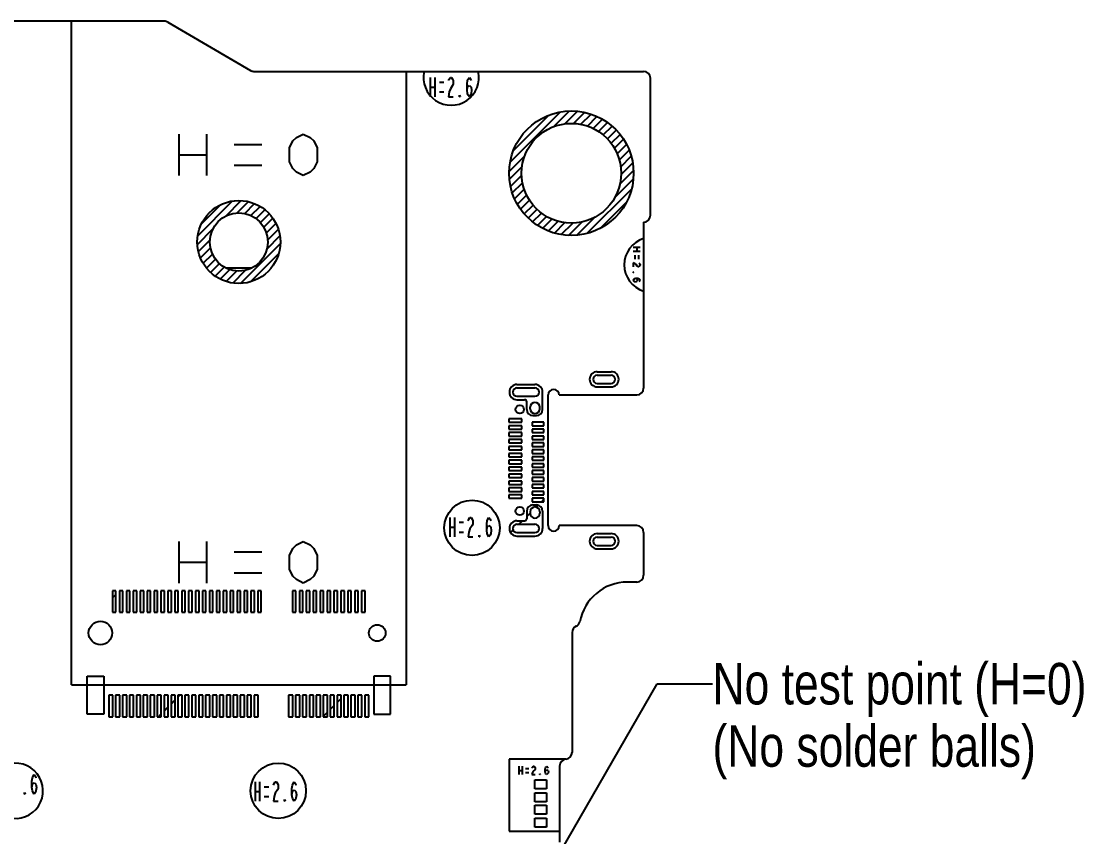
# Model space of a CAD drawing. Header units: millimetres. Extents: x 0 to 841, y 0 to 594.
# Drawn here: x 452.7 to 529.5, y 427.2 to 486.1 of the extents above; entities that cross this region are included whole.
import ezdxf

# ---------------------------------------------------------------- set-up
doc = ezdxf.new("R2010")
doc.units = ezdxf.units.MM
doc.header["$LTSCALE"] = 46.255
doc.layers.get('0').update_dxf_attribs({"linetype": 'CONTINUOUS'})
doc.layers.add('ASSEM_MEM', color=7, linetype='CONTINUOUS')
doc.layers.add('DETAIL', color=7, linetype='CONTINUOUS')
doc.styles.get("Standard").update_dxf_attribs({"font": 'txt', "width": 0.8})
doc.dimstyles.get("Standard").update_dxf_attribs({"dimtxt": 3, "dimasz": 2.1, "dimexe": 2, "dimexo": 1, "dimtad": 1, "dimzin": 0, "dimdsep": 46, "dimtxsty": 'STANDARD', "dimblk": '_FILLED', "dimblk1": '_FILLED', "dimblk2": '_FILLED', "dimcen": 0.09, "dimazin": 0, "dimtol": 1, "dimtp": 0.01, "dimtm": 0.01, "dimtfac": 1, "dimtofl": 0, "dimtmove": 0, "dimatfit": 3, "dimldrblk": '_FILLED', "dimfxl": 1, "dimtolj": 1, "dimtzin": 0, "dimarcsym": 0})

# ---------------------------------------------------------------- blocks, each defined once
blk = doc.blocks.new('_FILLED')
at = {"color": 0, "linetype": 'BYBLOCK'}
blk.add_solid([(0, 0), (-1, 0.167), (-1, -0.167)], dxfattribs=at)

msp = doc.modelspace()

# ---------------------------------------------------------------- linework, layer by layer
at = {"layer": 'ASSEM_MEM', "color": 7, "linetype": 'CONTINUOUS'}
for p, q in [((456.32, 486.08), (451.84, 486.08)), ((480.52, 482.46), (481.822, 482.46)), ((485.719, 482.46), (497.67, 482.46)), ((498.17, 472.06), (498.17, 481.96)), ((497.67, 471.56), (497.67, 470.388)), ((497.67, 466.573), (497.67, 459.58)), ((490.771, 449.64), (490.771, 459.08)), ((491.571, 459.08), (497.17, 459.08)), ((497.17, 449.64), (491.571, 449.64)), ((497.67, 449.14), (497.67, 446.06)), ((497.17, 445.56), (496.505, 445.56)), ((492.5, 441.915), (492.5, 433.255)), ((491.6, 427.556), (491.6, 426.76))]:
    msp.add_line(p, q, dxfattribs=at)
at = {"layer": 'ASSEM_MEM', "color": 4, "linetype": 'CONTINUOUS'}
for p, q in [((463.035, 486.08), (456.32, 486.08)), ((456.32, 438.13), (456.32, 486.08)), ((463.287, 486.012), (469.254, 482.529)), ((469.506, 482.46), (480.52, 482.46)), ((480.52, 482.46), (480.52, 438.13)), ((481.822, 482.46), (485.719, 482.46)), ((497.67, 470.388), (497.67, 466.573)), ((469.302, 468.25), (467.539, 468.25)), ((494.321, 460.76), (495.321, 460.76)), ((494.321, 460.51), (495.321, 460.51)), ((494.321, 459.91), (495.321, 459.91)), ((488.52, 459.835), (489.821, 459.835)), ((488.52, 459.585), (489.821, 459.585)), ((490.371, 458.035), (490.371, 459.285)), ((494.321, 459.66), (495.321, 459.66)), ((488.52, 458.986), (489.821, 458.986)), ((488.52, 458.736), (489.071, 458.736)), ((489.221, 458.035), (489.221, 458.586)), ((489.471, 458.085), (489.471, 458.185)), ((489.671, 457.585), (489.921, 457.585)), ((490.171, 458.085), (490.171, 458.185)), ((488.871, 457.36), (487.921, 457.36)), ((487.921, 457.36), (487.921, 457.11)), ((487.921, 457.11), (488.871, 457.11)), ((488.871, 456.86), (487.921, 456.86)), ((487.921, 456.86), (487.921, 456.61)), ((488.871, 457.11), (488.871, 457.36)), ((488.871, 456.61), (488.871, 456.86)), ((490.471, 457.11), (489.621, 457.11)), ((489.621, 457.11), (489.621, 456.86)), ((489.621, 456.86), (490.471, 456.86)), ((490.471, 456.86), (490.471, 457.11)), ((487.921, 456.61), (488.871, 456.61)), ((488.871, 456.36), (487.921, 456.36)), ((487.921, 456.36), (487.921, 456.11)), ((487.921, 456.11), (488.871, 456.11)), ((488.871, 456.11), (488.871, 456.36)), ((490.471, 456.61), (489.621, 456.61)), ((489.621, 456.61), (489.621, 456.36)), ((489.621, 456.36), (490.471, 456.36)), ((490.471, 456.11), (489.621, 456.11)), ((489.621, 456.11), (489.621, 455.86)), ((490.471, 456.36), (490.471, 456.61)), ((490.471, 455.86), (490.471, 456.11)), ((488.871, 455.86), (487.921, 455.86)), ((487.921, 455.86), (487.921, 455.61)), ((487.921, 455.61), (488.871, 455.61)), ((488.871, 455.36), (487.921, 455.36)), ((487.921, 455.36), (487.921, 455.11)), ((488.871, 455.61), (488.871, 455.86)), ((488.871, 455.11), (488.871, 455.36)), ((489.621, 455.86), (490.471, 455.86)), ((490.471, 455.61), (489.621, 455.61)), ((489.621, 455.61), (489.621, 455.36)), ((489.621, 455.36), (490.471, 455.36)), ((490.471, 455.36), (490.471, 455.61)), ((487.921, 455.11), (488.871, 455.11)), ((488.871, 454.86), (487.921, 454.86)), ((487.921, 454.86), (487.921, 454.61)), ((487.921, 454.61), (488.871, 454.61)), ((488.871, 454.61), (488.871, 454.86)), ((490.471, 455.11), (489.621, 455.11)), ((489.621, 455.11), (489.621, 454.86)), ((489.621, 454.86), (490.471, 454.86)), ((490.471, 454.61), (489.621, 454.61)), ((489.621, 454.61), (489.621, 454.36)), ((490.471, 454.86), (490.471, 455.11)), ((490.471, 454.36), (490.471, 454.61)), ((488.871, 454.36), (487.921, 454.36)), ((487.921, 454.36), (487.921, 454.11)), ((487.921, 454.11), (488.871, 454.11)), ((488.871, 453.86), (487.921, 453.86)), ((487.921, 453.86), (487.921, 453.61)), ((488.871, 454.11), (488.871, 454.36)), ((488.871, 453.61), (488.871, 453.86)), ((489.621, 454.36), (490.471, 454.36)), ((490.471, 454.11), (489.621, 454.11)), ((489.621, 454.11), (489.621, 453.86)), ((489.621, 453.86), (490.471, 453.86)), ((490.471, 453.86), (490.471, 454.11)), ((487.921, 453.61), (488.871, 453.61)), ((488.871, 453.36), (487.921, 453.36)), ((487.921, 453.36), (487.921, 453.11)), ((487.921, 453.11), (488.871, 453.11)), ((488.871, 453.11), (488.871, 453.36)), ((490.471, 453.61), (489.621, 453.61)), ((489.621, 453.61), (489.621, 453.36)), ((489.621, 453.36), (490.471, 453.36)), ((490.471, 453.11), (489.621, 453.11)), ((489.621, 453.11), (489.621, 452.86)), ((490.471, 453.36), (490.471, 453.61)), ((490.471, 452.86), (490.471, 453.11)), ((488.871, 452.86), (487.921, 452.86)), ((487.921, 452.86), (487.921, 452.61)), ((487.921, 452.61), (488.871, 452.61)), ((488.871, 452.36), (487.921, 452.36)), ((487.921, 452.36), (487.921, 452.11)), ((488.871, 452.61), (488.871, 452.86)), ((488.871, 452.11), (488.871, 452.36)), ((489.621, 452.86), (490.471, 452.86)), ((490.471, 452.61), (489.621, 452.61)), ((489.621, 452.61), (489.621, 452.36)), ((489.621, 452.36), (490.471, 452.36)), ((490.471, 452.36), (490.471, 452.61)), ((487.921, 452.11), (488.871, 452.11)), ((488.871, 451.86), (487.921, 451.86)), ((487.921, 451.86), (487.921, 451.61)), ((487.921, 451.61), (488.871, 451.61)), ((488.871, 451.61), (488.871, 451.86)), ((490.471, 452.11), (489.621, 452.11)), ((489.621, 452.11), (489.621, 451.86)), ((489.621, 451.86), (490.471, 451.86)), ((490.471, 451.61), (489.621, 451.61)), ((489.621, 451.61), (489.621, 451.36)), ((490.471, 451.86), (490.471, 452.11)), ((490.471, 451.36), (490.471, 451.61)), ((489.221, 450.686), (489.221, 450.135)), ((489.621, 451.36), (490.471, 451.36)), ((489.671, 451.136), (489.921, 451.136)), ((490.371, 450.686), (490.371, 449.435)), ((488.52, 449.985), (489.071, 449.985)), ((489.471, 450.635), (489.471, 450.535)), ((490.171, 450.635), (490.171, 450.535)), ((488.52, 449.735), (489.821, 449.735)), ((488.52, 449.136), (489.821, 449.136)), ((488.52, 448.886), (489.821, 448.886)), ((494.321, 449.06), (495.321, 449.06)), ((494.321, 448.81), (495.321, 448.81)), ((494.321, 448.21), (495.321, 448.21)), ((494.321, 447.96), (495.321, 447.96)), ((459.545, 444.93), (459.296, 444.93)), ((459.296, 444.93), (459.296, 443.38)), ((459.545, 443.38), (459.545, 444.93)), ((460.045, 444.93), (459.796, 444.93)), ((459.796, 444.93), (459.796, 443.38)), ((460.045, 443.38), (460.045, 444.93)), ((460.545, 444.93), (460.296, 444.93)), ((460.296, 444.93), (460.296, 443.38)), ((460.545, 443.38), (460.545, 444.93)), ((461.045, 444.93), (460.796, 444.93)), ((460.796, 444.93), (460.796, 443.38)), ((461.045, 443.38), (461.045, 444.93)), ((461.545, 444.93), (461.296, 444.93)), ((461.296, 444.93), (461.296, 443.38)), ((461.545, 443.38), (461.545, 444.93)), ((462.045, 444.93), (461.796, 444.93)), ((461.796, 444.93), (461.796, 443.38)), ((462.045, 443.38), (462.045, 444.93)), ((462.545, 444.93), (462.296, 444.93)), ((462.296, 444.93), (462.296, 443.38)), ((462.545, 443.38), (462.545, 444.93)), ((463.045, 444.93), (462.796, 444.93)), ((462.796, 444.93), (462.796, 443.38)), ((463.045, 443.38), (463.045, 444.93)), ((463.545, 444.93), (463.296, 444.93)), ((463.296, 444.93), (463.296, 443.38)), ((463.545, 443.38), (463.545, 444.93)), ((464.045, 444.93), (463.796, 444.93)), ((463.796, 444.93), (463.796, 443.38)), ((464.045, 443.38), (464.045, 444.93)), ((464.545, 444.93), (464.296, 444.93)), ((464.296, 444.93), (464.296, 443.38)), ((464.545, 443.38), (464.545, 444.93)), ((465.045, 444.93), (464.796, 444.93)), ((464.796, 444.93), (464.796, 443.38)), ((465.045, 443.38), (465.045, 444.93)), ((465.545, 444.93), (465.296, 444.93)), ((465.296, 444.93), (465.296, 443.38)), ((465.545, 443.38), (465.545, 444.93)), ((466.045, 444.93), (465.796, 444.93)), ((465.796, 444.93), (465.796, 443.38)), ((466.045, 443.38), (466.045, 444.93)), ((466.545, 444.93), (466.296, 444.93)), ((466.296, 444.93), (466.296, 443.38)), ((466.545, 443.38), (466.545, 444.93)), ((467.045, 444.93), (466.796, 444.93)), ((466.796, 444.93), (466.796, 443.38)), ((467.045, 443.38), (467.045, 444.93)), ((467.545, 444.93), (467.296, 444.93)), ((467.296, 444.93), (467.296, 443.38)), ((467.545, 443.38), (467.545, 444.93)), ((468.045, 444.93), (467.796, 444.93)), ((467.796, 444.93), (467.796, 443.38)), ((468.045, 443.38), (468.045, 444.93)), ((468.545, 444.93), (468.296, 444.93)), ((468.296, 444.93), (468.296, 443.38)), ((468.545, 443.38), (468.545, 444.93)), ((469.045, 444.93), (468.796, 444.93)), ((468.796, 444.93), (468.796, 443.38)), ((469.045, 443.38), (469.045, 444.93)), ((469.545, 444.93), (469.296, 444.93)), ((469.296, 444.93), (469.296, 443.38)), ((469.545, 443.38), (469.545, 444.93)), ((470.045, 444.93), (469.796, 444.93)), ((469.796, 444.93), (469.796, 443.38)), ((470.045, 443.38), (470.045, 444.93)), ((472.545, 444.93), (472.296, 444.93)), ((472.296, 444.93), (472.296, 443.38)), ((472.545, 443.38), (472.545, 444.93)), ((473.045, 444.93), (472.796, 444.93)), ((472.796, 444.93), (472.796, 443.38)), ((473.045, 443.38), (473.045, 444.93)), ((473.545, 444.93), (473.296, 444.93)), ((473.296, 444.93), (473.296, 443.38)), ((473.545, 443.38), (473.545, 444.93)), ((474.045, 444.93), (473.796, 444.93)), ((473.796, 444.93), (473.796, 443.38)), ((474.045, 443.38), (474.045, 444.93)), ((474.545, 444.93), (474.296, 444.93)), ((474.296, 444.93), (474.296, 443.38)), ((474.545, 443.38), (474.545, 444.93)), ((475.045, 444.93), (474.796, 444.93)), ((474.796, 444.93), (474.796, 443.38)), ((475.045, 443.38), (475.045, 444.93)), ((475.545, 444.93), (475.296, 444.93)), ((475.296, 444.93), (475.296, 443.38)), ((475.545, 443.38), (475.545, 444.93)), ((476.045, 444.93), (475.796, 444.93)), ((475.796, 444.93), (475.796, 443.38)), ((476.045, 443.38), (476.045, 444.93)), ((476.545, 444.93), (476.296, 444.93)), ((476.296, 444.93), (476.296, 443.38)), ((476.545, 443.38), (476.545, 444.93)), ((477.045, 444.93), (476.796, 444.93)), ((476.796, 444.93), (476.796, 443.38)), ((477.045, 443.38), (477.045, 444.93)), ((477.545, 444.93), (477.296, 444.93)), ((477.296, 444.93), (477.296, 443.38)), ((477.545, 443.38), (477.545, 444.93)), ((459.296, 443.38), (459.545, 443.38)), ((459.796, 443.38), (460.045, 443.38)), ((460.296, 443.38), (460.545, 443.38)), ((460.796, 443.38), (461.045, 443.38)), ((461.296, 443.38), (461.545, 443.38)), ((461.796, 443.38), (462.045, 443.38)), ((462.296, 443.38), (462.545, 443.38)), ((462.796, 443.38), (463.045, 443.38)), ((463.296, 443.38), (463.545, 443.38)), ((463.796, 443.38), (464.045, 443.38)), ((464.296, 443.38), (464.545, 443.38)), ((464.796, 443.38), (465.045, 443.38)), ((465.296, 443.38), (465.545, 443.38)), ((465.796, 443.38), (466.045, 443.38)), ((466.296, 443.38), (466.545, 443.38)), ((466.796, 443.38), (467.045, 443.38)), ((467.296, 443.38), (467.545, 443.38)), ((467.796, 443.38), (468.045, 443.38)), ((468.296, 443.38), (468.545, 443.38)), ((468.796, 443.38), (469.045, 443.38)), ((469.296, 443.38), (469.545, 443.38)), ((469.796, 443.38), (470.045, 443.38)), ((472.296, 443.38), (472.545, 443.38)), ((472.796, 443.38), (473.045, 443.38)), ((473.296, 443.38), (473.545, 443.38)), ((473.796, 443.38), (474.045, 443.38)), ((474.296, 443.38), (474.545, 443.38)), ((474.796, 443.38), (475.045, 443.38)), ((475.296, 443.38), (475.545, 443.38)), ((475.796, 443.38), (476.045, 443.38)), ((476.296, 443.38), (476.545, 443.38)), ((476.796, 443.38), (477.045, 443.38)), ((477.296, 443.38), (477.545, 443.38)), ((457.47, 438.755), (458.67, 438.755)), ((457.47, 436.005), (457.47, 438.755)), ((458.67, 438.755), (458.67, 436.005)), ((479.37, 438.755), (478.17, 438.755)), ((478.17, 438.755), (478.17, 436.005)), ((479.37, 436.005), (479.37, 438.755)), ((456.32, 438.13), (480.52, 438.13)), ((459.32, 437.38), (459.02, 437.38)), ((459.02, 437.38), (459.02, 435.83)), ((459.32, 435.83), (459.32, 437.38)), ((459.82, 437.38), (459.52, 437.38)), ((459.52, 437.38), (459.52, 435.83)), ((459.82, 435.83), (459.82, 437.38)), ((460.32, 437.38), (460.02, 437.38)), ((460.02, 437.38), (460.02, 435.83)), ((460.32, 435.83), (460.32, 437.38)), ((460.82, 437.38), (460.52, 437.38)), ((460.52, 437.38), (460.52, 435.83)), ((460.82, 435.83), (460.82, 437.38)), ((461.32, 437.38), (461.02, 437.38)), ((461.02, 437.38), (461.02, 435.83)), ((461.32, 435.83), (461.32, 437.38)), ((461.82, 437.38), (461.52, 437.38)), ((461.52, 437.38), (461.52, 435.83)), ((461.82, 435.83), (461.82, 437.38)), ((462.32, 437.38), (462.02, 437.38)), ((462.02, 437.38), (462.02, 435.83)), ((462.32, 435.83), (462.32, 437.38)), ((462.82, 437.38), (462.52, 437.38)), ((462.52, 437.38), (462.52, 435.83)), ((462.82, 435.83), (462.82, 437.38)), ((463.32, 437.38), (463.02, 437.38)), ((463.02, 437.38), (463.02, 435.83)), ((463.32, 435.83), (463.32, 437.38)), ((463.82, 437.38), (463.52, 437.38)), ((463.52, 437.38), (463.52, 435.83)), ((463.82, 435.83), (463.82, 437.38)), ((464.32, 437.38), (464.02, 437.38)), ((464.02, 437.38), (464.02, 435.83)), ((464.32, 435.83), (464.32, 437.38)), ((464.82, 437.38), (464.52, 437.38)), ((464.52, 437.38), (464.52, 435.83)), ((464.82, 435.83), (464.82, 437.38)), ((465.32, 437.38), (465.02, 437.38)), ((465.02, 437.38), (465.02, 435.83)), ((465.32, 435.83), (465.32, 437.38)), ((465.82, 437.38), (465.52, 437.38)), ((465.52, 437.38), (465.52, 435.83)), ((465.82, 435.83), (465.82, 437.38)), ((466.32, 437.38), (466.02, 437.38)), ((466.02, 437.38), (466.02, 435.83)), ((466.32, 435.83), (466.32, 437.38)), ((466.82, 437.38), (466.52, 437.38)), ((466.52, 437.38), (466.52, 435.83)), ((466.82, 435.83), (466.82, 437.38)), ((467.32, 437.38), (467.02, 437.38)), ((467.02, 437.38), (467.02, 435.83)), ((467.32, 435.83), (467.32, 437.38)), ((467.82, 437.38), (467.52, 437.38)), ((467.52, 437.38), (467.52, 435.83)), ((467.82, 435.83), (467.82, 437.38)), ((468.32, 437.38), (468.02, 437.38)), ((468.02, 437.38), (468.02, 435.83)), ((468.32, 435.83), (468.32, 437.38)), ((468.82, 437.38), (468.52, 437.38)), ((468.52, 437.38), (468.52, 435.83)), ((468.82, 435.83), (468.82, 437.38)), ((469.32, 437.38), (469.02, 437.38)), ((469.02, 437.38), (469.02, 435.83)), ((469.32, 435.83), (469.32, 437.38)), ((469.82, 437.38), (469.52, 437.38)), ((469.52, 437.38), (469.52, 435.83)), ((469.82, 435.83), (469.82, 437.38)), ((472.32, 437.38), (472.02, 437.38)), ((472.02, 437.38), (472.02, 435.83)), ((472.32, 435.83), (472.32, 437.38)), ((472.82, 437.38), (472.52, 437.38)), ((472.52, 437.38), (472.52, 435.83)), ((472.82, 435.83), (472.82, 437.38)), ((473.32, 437.38), (473.02, 437.38)), ((473.02, 437.38), (473.02, 435.83)), ((473.32, 435.83), (473.32, 437.38)), ((473.82, 437.38), (473.52, 437.38)), ((473.52, 437.38), (473.52, 435.83)), ((473.82, 435.83), (473.82, 437.38)), ((474.32, 437.38), (474.02, 437.38)), ((474.02, 437.38), (474.02, 435.83)), ((474.32, 435.83), (474.32, 437.38)), ((474.82, 437.38), (474.52, 437.38)), ((474.52, 437.38), (474.52, 435.83)), ((474.82, 435.83), (474.82, 437.38)), ((475.32, 437.38), (475.02, 437.38)), ((475.02, 437.38), (475.02, 435.83)), ((475.32, 435.83), (475.32, 437.38)), ((475.82, 437.38), (475.52, 437.38)), ((475.52, 437.38), (475.52, 435.83)), ((475.82, 435.83), (475.82, 437.38)), ((476.32, 437.38), (476.02, 437.38)), ((476.02, 437.38), (476.02, 435.83)), ((476.32, 435.83), (476.32, 437.38)), ((476.82, 437.38), (476.52, 437.38)), ((476.52, 437.38), (476.52, 435.83)), ((476.82, 435.83), (476.82, 437.38)), ((477.32, 437.38), (477.02, 437.38)), ((477.02, 437.38), (477.02, 435.83)), ((477.32, 435.83), (477.32, 437.38)), ((477.82, 437.38), (477.52, 437.38)), ((477.52, 437.38), (477.52, 435.83)), ((477.82, 435.83), (477.82, 437.38)), ((458.67, 436.005), (457.47, 436.005)), ((459.02, 435.83), (459.32, 435.83)), ((459.52, 435.83), (459.82, 435.83)), ((460.02, 435.83), (460.32, 435.83)), ((460.52, 435.83), (460.82, 435.83)), ((461.02, 435.83), (461.32, 435.83)), ((461.52, 435.83), (461.82, 435.83)), ((462.02, 435.83), (462.32, 435.83)), ((462.52, 435.83), (462.82, 435.83)), ((463.02, 435.83), (463.32, 435.83)), ((463.52, 435.83), (463.82, 435.83)), ((464.02, 435.83), (464.32, 435.83)), ((464.52, 435.83), (464.82, 435.83)), ((465.02, 435.83), (465.32, 435.83)), ((465.52, 435.83), (465.82, 435.83)), ((466.02, 435.83), (466.32, 435.83)), ((466.52, 435.83), (466.82, 435.83)), ((467.02, 435.83), (467.32, 435.83)), ((467.52, 435.83), (467.82, 435.83)), ((468.02, 435.83), (468.32, 435.83)), ((468.52, 435.83), (468.82, 435.83)), ((469.02, 435.83), (469.32, 435.83)), ((469.52, 435.83), (469.82, 435.83)), ((472.02, 435.83), (472.32, 435.83)), ((472.52, 435.83), (472.82, 435.83)), ((473.02, 435.83), (473.32, 435.83)), ((473.52, 435.83), (473.82, 435.83)), ((474.02, 435.83), (474.32, 435.83)), ((474.52, 435.83), (474.82, 435.83)), ((475.02, 435.83), (475.32, 435.83)), ((475.52, 435.83), (475.82, 435.83)), ((476.02, 435.83), (476.32, 435.83)), ((476.52, 435.83), (476.82, 435.83)), ((477.02, 435.83), (477.32, 435.83)), ((477.52, 435.83), (477.82, 435.83)), ((478.17, 436.005), (479.37, 436.005)), ((492.05, 432.758), (487.965, 432.758)), ((487.965, 432.758), (487.965, 427.556)), ((491.6, 432.26), (491.6, 427.556)), ((489.8, 431.265), (490.65, 431.265)), ((489.8, 430.615), (489.8, 431.265)), ((490.65, 431.265), (490.65, 430.615)), ((490.65, 430.615), (489.8, 430.615)), ((489.8, 430.335), (490.65, 430.335)), ((489.8, 429.685), (489.8, 430.335)), ((490.65, 430.335), (490.65, 429.685)), ((490.65, 429.685), (489.8, 429.685)), ((489.8, 429.435), (490.65, 429.435)), ((489.8, 428.785), (489.8, 429.435)), ((490.65, 429.435), (490.65, 428.785)), ((490.65, 428.785), (489.8, 428.785)), ((489.8, 428.505), (490.65, 428.505)), ((489.8, 427.855), (489.8, 428.505)), ((490.65, 428.505), (490.65, 427.855)), ((490.65, 427.855), (489.8, 427.855)), ((487.965, 427.556), (491.6, 427.556))]:
    msp.add_line(p, q, dxfattribs=at)
at = {"layer": 'ASSEM_MEM', "color": 40, "linetype": 'CONTINUOUS'}
for p, q in [((482.245, 482.024), (482.245, 480.624)), ((482.579, 482.024), (482.579, 480.624)), ((482.912, 481.674), (483.245, 481.674)), ((483.579, 481.791), (483.62, 481.907)), ((483.62, 481.907), (483.704, 482.024)), ((483.704, 482.024), (483.787, 482.024)), ((483.87, 481.441), (483.704, 481.207)), ((483.787, 482.024), (483.87, 481.907)), ((483.87, 481.907), (483.912, 481.791)), ((483.912, 481.557), (483.87, 481.441)), ((483.912, 481.791), (483.912, 481.557)), ((484.912, 481.557), (484.954, 481.791)), ((484.912, 481.091), (484.912, 481.557)), ((484.954, 481.791), (484.995, 481.907)), ((484.954, 481.324), (485.079, 481.441)), ((484.995, 481.907), (485.079, 482.024)), ((485.079, 482.024), (485.162, 481.907)), ((485.079, 481.441), (485.204, 481.324)), ((485.162, 481.907), (485.204, 481.791)), ((482.245, 481.324), (482.579, 481.324)), ((482.912, 480.974), (483.245, 480.974)), ((483.62, 480.974), (483.579, 480.624)), ((483.579, 480.624), (483.912, 480.624)), ((483.704, 481.207), (483.62, 480.974)), ((484.37, 480.624), (484.37, 480.741)), ((484.37, 480.741), (484.412, 480.624)), ((484.412, 480.624), (484.37, 480.624)), ((484.912, 481.091), (484.954, 481.324)), ((484.954, 480.857), (484.912, 481.091)), ((484.995, 480.741), (484.954, 480.857)), ((485.079, 480.624), (484.995, 480.741)), ((485.162, 480.741), (485.079, 480.624)), ((485.204, 480.857), (485.162, 480.741)), ((485.204, 481.324), (485.245, 481.091)), ((485.245, 481.091), (485.204, 480.857)), ((464.08, 477.93), (464.08, 474.93)), ((466.08, 477.93), (466.08, 474.93)), ((472.33, 477.43), (472.58, 477.68)), ((472.58, 477.68), (473.08, 477.93)), ((473.08, 477.93), (473.58, 477.68)), ((473.58, 477.68), (473.83, 477.43)), ((468.08, 477.18), (470.08, 477.18)), ((472.08, 476.93), (472.33, 477.43)), ((472.08, 475.93), (472.08, 476.93)), ((473.83, 477.43), (474.08, 476.93)), ((474.08, 476.93), (474.08, 475.93)), ((464.08, 476.43), (466.08, 476.43)), ((468.08, 475.68), (470.08, 475.68)), ((472.33, 475.43), (472.08, 475.93)), ((472.58, 475.18), (472.33, 475.43)), ((473.83, 475.43), (473.58, 475.18)), ((474.08, 475.93), (473.83, 475.43)), ((473.08, 474.93), (472.58, 475.18)), ((473.58, 475.18), (473.08, 474.93)), ((497.416, 469.731), (496.919, 469.731)), ((497.416, 469.453), (496.919, 469.453)), ((497.043, 469.176), (497.043, 468.898)), ((497.168, 469.731), (497.168, 469.453)), ((497.292, 469.176), (497.292, 468.898)), ((497.043, 468.585), (496.919, 468.62)), ((496.919, 468.62), (496.919, 468.342)), ((497.126, 468.516), (497.043, 468.585)), ((497.209, 468.377), (497.126, 468.516)), ((497.25, 468.342), (497.209, 468.377)), ((497.333, 468.342), (497.25, 468.342)), ((497.333, 468.62), (497.375, 468.585)), ((497.375, 468.377), (497.333, 468.342)), ((497.375, 468.585), (497.416, 468.516)), ((497.416, 468.446), (497.375, 468.377)), ((497.416, 468.516), (497.416, 468.446)), ((496.919, 467.96), (496.96, 467.96)), ((496.96, 467.96), (496.919, 467.926)), ((496.919, 467.926), (496.919, 467.96)), ((496.919, 467.37), (496.96, 467.439)), ((496.96, 467.301), (496.919, 467.37)), ((496.96, 467.439), (497.002, 467.474)), ((497.002, 467.266), (496.96, 467.301)), ((497.002, 467.474), (497.085, 467.509)), ((497.085, 467.231), (497.002, 467.266)), ((497.085, 467.509), (497.25, 467.509)), ((497.085, 467.509), (497.168, 467.474)), ((497.168, 467.266), (497.085, 467.231)), ((497.168, 467.474), (497.209, 467.37)), ((497.209, 467.37), (497.168, 467.266)), ((497.25, 467.509), (497.333, 467.474)), ((497.333, 467.474), (497.375, 467.439)), ((497.375, 467.301), (497.333, 467.266)), ((497.375, 467.439), (497.416, 467.37)), ((497.416, 467.37), (497.375, 467.301)), ((483.663, 450.227), (483.663, 448.827)), ((483.996, 450.227), (483.996, 448.827)), ((484.996, 449.994), (485.038, 450.111)), ((485.038, 450.111), (485.121, 450.227)), ((485.121, 450.227), (485.205, 450.227)), ((485.205, 450.227), (485.288, 450.111)), ((485.288, 450.111), (485.33, 449.994)), ((485.33, 449.994), (485.33, 449.761)), ((486.33, 449.761), (486.371, 449.994)), ((486.371, 449.994), (486.413, 450.111)), ((486.413, 450.111), (486.496, 450.227)), ((486.496, 450.227), (486.58, 450.111)), ((486.58, 450.111), (486.621, 449.994)), ((483.663, 449.527), (483.996, 449.527)), ((484.33, 449.877), (484.663, 449.877)), ((484.33, 449.177), (484.663, 449.177)), ((485.038, 449.177), (484.996, 448.827)), ((485.121, 449.411), (485.038, 449.177)), ((485.288, 449.644), (485.121, 449.411)), ((485.33, 449.761), (485.288, 449.644)), ((486.33, 449.294), (486.33, 449.761)), ((486.33, 449.294), (486.371, 449.527)), ((486.371, 449.061), (486.33, 449.294)), ((486.371, 449.527), (486.496, 449.644)), ((486.496, 449.644), (486.621, 449.527)), ((486.621, 449.527), (486.663, 449.294)), ((486.663, 449.294), (486.621, 449.061)), ((464.08, 448.489), (464.08, 445.489)), ((466.08, 448.489), (466.08, 445.489)), ((472.58, 448.239), (473.08, 448.489)), ((473.08, 448.489), (473.58, 448.239)), ((484.996, 448.827), (485.33, 448.827)), ((485.788, 448.827), (485.788, 448.944)), ((485.788, 448.944), (485.83, 448.827)), ((485.83, 448.827), (485.788, 448.827)), ((486.413, 448.944), (486.371, 449.061)), ((486.496, 448.827), (486.413, 448.944)), ((486.58, 448.944), (486.496, 448.827)), ((486.621, 449.061), (486.58, 448.944)), ((468.08, 447.739), (470.08, 447.739)), ((472.08, 447.489), (472.33, 447.989)), ((472.33, 447.989), (472.58, 448.239)), ((473.58, 448.239), (473.83, 447.989)), ((473.83, 447.989), (474.08, 447.489)), ((464.08, 446.989), (466.08, 446.989)), ((472.08, 446.489), (472.08, 447.489)), ((474.08, 447.489), (474.08, 446.489)), ((468.08, 446.239), (470.08, 446.239)), ((472.33, 445.989), (472.08, 446.489)), ((474.08, 446.489), (473.83, 445.989)), ((472.58, 445.739), (472.33, 445.989)), ((473.08, 445.489), (472.58, 445.739)), ((473.58, 445.739), (473.08, 445.489)), ((473.83, 445.989), (473.58, 445.739)), ((488.651, 432.247), (488.651, 431.647)), ((488.889, 432.247), (488.889, 431.647)), ((489.632, 432.197), (489.692, 432.247)), ((489.692, 432.247), (489.751, 432.247)), ((489.751, 432.247), (489.811, 432.197)), ((490.613, 432.197), (490.673, 432.247)), ((490.673, 432.247), (490.732, 432.197)), ((453.511, 431.413), (453.553, 431.53)), ((453.553, 431.53), (453.636, 431.647)), ((453.636, 431.647), (453.72, 431.53)), ((453.72, 431.53), (453.761, 431.413)), ((488.651, 431.947), (488.889, 431.947)), ((489.127, 432.097), (489.365, 432.097)), ((489.127, 431.797), (489.365, 431.797)), ((489.603, 432.147), (489.632, 432.197)), ((489.632, 431.797), (489.603, 431.647)), ((489.603, 431.647), (489.84, 431.647)), ((489.692, 431.897), (489.632, 431.797)), ((489.811, 431.997), (489.692, 431.897)), ((489.811, 432.197), (489.84, 432.147)), ((489.84, 432.047), (489.811, 431.997)), ((489.84, 432.147), (489.84, 432.047)), ((490.167, 431.697), (490.197, 431.647)), ((490.167, 431.647), (490.167, 431.697)), ((490.197, 431.647), (490.167, 431.647)), ((490.554, 432.047), (490.583, 432.147)), ((490.554, 431.847), (490.554, 432.047)), ((490.554, 431.847), (490.583, 431.947)), ((490.583, 431.747), (490.554, 431.847)), ((490.583, 432.147), (490.613, 432.197)), ((490.583, 431.947), (490.673, 431.997)), ((490.613, 431.697), (490.583, 431.747)), ((490.673, 431.647), (490.613, 431.697)), ((490.673, 431.997), (490.762, 431.947)), ((490.732, 431.697), (490.673, 431.647)), ((490.732, 432.197), (490.762, 432.147)), ((490.762, 431.747), (490.732, 431.697)), ((490.762, 431.947), (490.791, 431.847)), ((490.791, 431.847), (490.762, 431.747)), ((453.47, 431.18), (453.511, 431.413)), ((453.47, 430.713), (453.47, 431.18)), ((453.47, 430.713), (453.511, 430.947)), ((453.511, 430.48), (453.47, 430.713)), ((453.511, 430.947), (453.636, 431.063)), ((453.636, 431.063), (453.761, 430.947)), ((453.761, 430.947), (453.803, 430.713)), ((453.803, 430.713), (453.761, 430.48)), ((469.592, 431.121), (469.592, 429.721)), ((469.925, 431.121), (469.925, 429.721)), ((470.258, 430.771), (470.592, 430.771)), ((470.925, 430.888), (470.967, 431.004)), ((470.967, 431.004), (471.05, 431.121)), ((471.05, 431.121), (471.133, 431.121)), ((471.133, 431.121), (471.217, 431.004)), ((471.217, 431.004), (471.258, 430.888)), ((471.258, 430.888), (471.258, 430.654)), ((472.258, 430.654), (472.3, 430.888)), ((472.3, 430.888), (472.342, 431.004)), ((472.342, 431.004), (472.425, 431.121)), ((472.425, 431.121), (472.508, 431.004)), ((472.508, 431.004), (472.55, 430.888)), ((452.928, 430.247), (452.928, 430.363)), ((452.928, 430.363), (452.97, 430.247)), ((452.97, 430.247), (452.928, 430.247)), ((453.553, 430.363), (453.511, 430.48)), ((453.636, 430.247), (453.553, 430.363)), ((453.72, 430.363), (453.636, 430.247)), ((453.761, 430.48), (453.72, 430.363)), ((469.592, 430.421), (469.925, 430.421)), ((470.258, 430.071), (470.592, 430.071)), ((470.967, 430.071), (470.925, 429.721)), ((471.05, 430.304), (470.967, 430.071)), ((471.217, 430.538), (471.05, 430.304)), ((471.258, 430.654), (471.217, 430.538)), ((472.258, 430.188), (472.258, 430.654)), ((472.258, 430.188), (472.3, 430.421)), ((472.3, 429.954), (472.258, 430.188)), ((472.3, 430.421), (472.425, 430.538)), ((472.342, 429.838), (472.3, 429.954)), ((472.425, 430.538), (472.55, 430.421)), ((472.55, 429.954), (472.508, 429.838)), ((472.55, 430.421), (472.592, 430.188)), ((472.592, 430.188), (472.55, 429.954)), ((470.925, 429.721), (471.258, 429.721)), ((471.717, 429.838), (471.758, 429.721)), ((471.717, 429.721), (471.717, 429.838)), ((471.758, 429.721), (471.717, 429.721)), ((472.425, 429.721), (472.342, 429.838)), ((472.508, 429.838), (472.425, 429.721))]:
    msp.add_line(p, q, dxfattribs=at)
at = {"layer": 'ASSEM_MEM', "color": 2, "linetype": 'CONTINUOUS'}
for p, q in [((488.022, 475.899), (491.652, 479.529)), ((488.255, 476.726), (490.824, 479.296)), ((491.19, 478.473), (492.316, 479.598)), ((491.982, 478.67), (492.891, 479.579)), ((492.604, 478.697), (493.405, 479.498)), ((493.136, 478.635), (493.872, 479.37)), ((493.606, 478.51), (494.299, 479.203)), ((494.027, 478.337), (494.693, 479.002)), ((494.408, 478.122), (495.055, 478.77)), ((494.75, 477.87), (495.389, 478.509)), ((495.058, 477.583), (495.694, 478.219)), ((495.33, 477.261), (495.972, 477.902)), ((495.567, 476.903), (496.221, 477.557)), ((495.765, 476.506), (496.44, 477.182)), ((495.919, 476.065), (496.628, 476.774)), ((487.952, 475.235), (489.078, 476.361)), ((496.02, 475.571), (496.779, 476.331)), ((487.972, 474.66), (488.881, 475.569)), ((495.967, 474.329), (496.946, 475.308)), ((496.049, 475.006), (496.888, 475.845)), ((488.053, 474.146), (488.854, 474.947)), ((495.613, 473.381), (496.933, 474.7)), ((488.181, 473.679), (488.916, 474.415)), ((488.348, 473.252), (489.041, 473.945)), ((493.568, 470.742), (496.809, 473.982)), ((465.454, 470.577), (467.974, 473.097)), ((467.48, 472.008), (468.597, 473.125)), ((468.293, 472.227), (469.115, 473.049)), ((488.549, 472.858), (489.214, 473.523)), ((488.781, 472.496), (489.429, 473.143)), ((494.533, 471.111), (496.44, 473.018)), ((465.72, 471.438), (467.113, 472.83)), ((468.848, 472.187), (469.565, 472.904)), ((469.295, 472.04), (469.961, 472.705)), ((469.669, 471.819), (470.311, 472.46)), ((469.981, 471.536), (470.618, 472.173)), ((489.042, 472.162), (489.681, 472.801)), ((489.332, 471.857), (489.968, 472.493)), ((489.649, 471.579), (490.29, 472.221)), ((470.232, 471.192), (470.883, 471.843)), ((470.417, 470.782), (471.105, 471.47)), ((489.994, 471.33), (490.648, 471.984)), ((490.369, 471.111), (491.045, 471.786)), ((490.777, 470.923), (491.486, 471.632)), ((491.22, 470.772), (491.98, 471.531)), ((491.705, 470.663), (492.545, 471.502)), ((492.243, 470.605), (493.222, 471.584)), ((492.851, 470.618), (494.17, 471.938)), ((465.426, 469.954), (466.543, 471.071)), ((470.515, 470.286), (471.277, 471.048)), ((465.502, 469.436), (466.324, 470.258)), ((468.552, 467.133), (471.418, 469.999)), ((470.462, 469.638), (471.389, 470.565)), ((465.647, 468.986), (466.364, 469.703)), ((465.846, 468.59), (466.511, 469.256)), ((469.265, 467.252), (471.299, 469.286)), ((466.091, 468.24), (466.732, 468.882)), ((466.378, 467.933), (467.015, 468.57)), ((466.707, 467.668), (467.359, 468.319)), ((467.081, 467.446), (467.769, 468.134)), ((467.503, 467.274), (468.265, 468.036)), ((467.986, 467.162), (468.913, 468.089)), ((490.283, 451.36), (490.471, 451.548)), ((489.899, 450.976), (490.042, 451.119)), ((488.658, 449.735), (488.908, 449.985)), ((489.221, 450.298), (489.471, 450.548)), ((488.059, 449.136), (488.244, 449.321)), ((459.296, 444.413), (459.545, 444.663)), ((459.796, 444.913), (459.813, 444.93)), ((463.52, 436.744), (463.82, 437.044)), ((464.02, 437.244), (464.157, 437.38)), ((475.52, 436.851), (475.82, 437.151)), ((476.02, 437.351), (476.05, 437.38)), ((463.02, 436.244), (463.32, 436.544)), ((474.52, 435.851), (474.82, 436.151)), ((475.02, 436.351), (475.32, 436.651)), ((462.607, 435.83), (462.82, 436.044)), ((490.565, 427.855), (490.65, 427.94))]:
    msp.add_line(p, q, dxfattribs=at)
at = {"layer": 'ASSEM_MEM', "color": 4, "linetype": 'CONTINUOUS'}
for centre, radius in [((492.45, 475.1), 4.5), ((492.45, 475.1), 3.6), ((468.42, 470.13), 3), ((468.42, 470.13), 2.1), ((485.27, 449.48), 2), ((471.27, 430.48), 2)]:
    msp.add_circle(centre, radius, dxfattribs=at)
at = {"layer": 'ASSEM_MEM', "color": 7, "linetype": 'CONTINUOUS'}
for centre, radius in [((488.721, 458.035), 0.3), ((488.721, 450.685), 0.3), ((458.42, 441.88), 0.85), ((478.42, 441.88), 0.6)]:
    msp.add_circle(centre, radius, dxfattribs=at)
at = {"layer": 'ASSEM_MEM', "color": 4, "linetype": 'CONTINUOUS'}
for centre, radius, start, end in [((463.035, 485.58), 0.5, 59.72058, 90), ((469.506, 482.96), 0.5, 239.72058, 270), ((483.77, 482.01), 2, 166.99712, 13.00288), ((498.27, 468.48), 2, 107.4576, 252.5424), ((494.321, 460.21), 0.55, 90, 270), ((495.321, 460.21), 0.55, 270, 90), ((494.321, 460.21), 0.3, 90, 270), ((495.321, 460.21), 0.3, 270, 90), ((488.52, 459.285), 0.55, 90, 270), ((488.52, 459.285), 0.3, 90, 270), ((489.821, 459.285), 0.55, 0, 90), ((489.821, 459.285), 0.3, 270, 90), ((489.071, 458.586), 0.15, 0, 90), ((489.821, 458.185), 0.35, 0, 180), ((489.671, 458.035), 0.45, 180, 270), ((489.821, 458.085), 0.35, 180, 360), ((489.921, 458.035), 0.45, 270, 360), ((489.671, 450.686), 0.45, 90, 180), ((489.821, 450.635), 0.35, 0, 180), ((489.921, 450.686), 0.45, 0, 90), ((488.52, 449.435), 0.55, 90, 270), ((489.071, 450.135), 0.15, 270, 360), ((489.821, 450.535), 0.35, 180, 360), ((488.52, 449.435), 0.3, 90, 270), ((489.821, 449.435), 0.3, 270, 90), ((489.821, 449.435), 0.55, 270, 360), ((494.321, 448.51), 0.55, 90, 270), ((494.321, 448.51), 0.3, 90, 270), ((495.321, 448.51), 0.55, 270, 90), ((495.321, 448.51), 0.3, 270, 90), ((452.27, 430.48), 2, 264.55442, 189.14599), ((492.1, 432.26), 0.5, 95.73917, 180)]:
    msp.add_arc(centre, radius, start, end, dxfattribs=at)
at = {"layer": 'ASSEM_MEM', "color": 7, "linetype": 'CONTINUOUS'}
for centre, radius, start, end in [((497.67, 481.96), 0.5, 0, 90), ((497.67, 472.06), 0.5, 270, 360), ((491.171, 459.08), 0.4, 0, 180), ((497.17, 459.58), 0.5, 270, 360), ((491.171, 449.64), 0.4, 180, 360), ((497.17, 449.14), 0.5, 0, 90), ((497.17, 446.06), 0.5, 270, 360), ((496.505, 442.06), 3.5, 90, 169.82625), ((493, 441.915), 0.5, 114.83459, 180), ((492.582, 442.824), 0.5, 294.64798, 343.14508), ((492, 433.255), 0.5, 275.73917, 360)]:
    msp.add_arc(centre, radius, start, end, dxfattribs=at)

# ---------------------------------------------------------------- texts
at = {"layer": 'DETAIL', "color": 2, "linetype": 'CONTINUOUS', "insert": (502.648, 439.717), "char_height": 3, "width": 45.6, "attachment_point": 1, "line_spacing_factor": 0.9}
msp.add_mtext('No test point (H=0)\\P(No solder balls)', dxfattribs=at)

# ---------------------------------------------------------------- leaders
at = {"layer": 'DETAIL', "color": 2, "linetype": 'CONTINUOUS'}
msp.add_leader([(490.27, 423.668), (498.648, 438.217), (502.648, 438.217)], dimstyle='STANDARD', override={"dimtad": 0}, dxfattribs=at)

doc.saveas('drawing.dxf')
